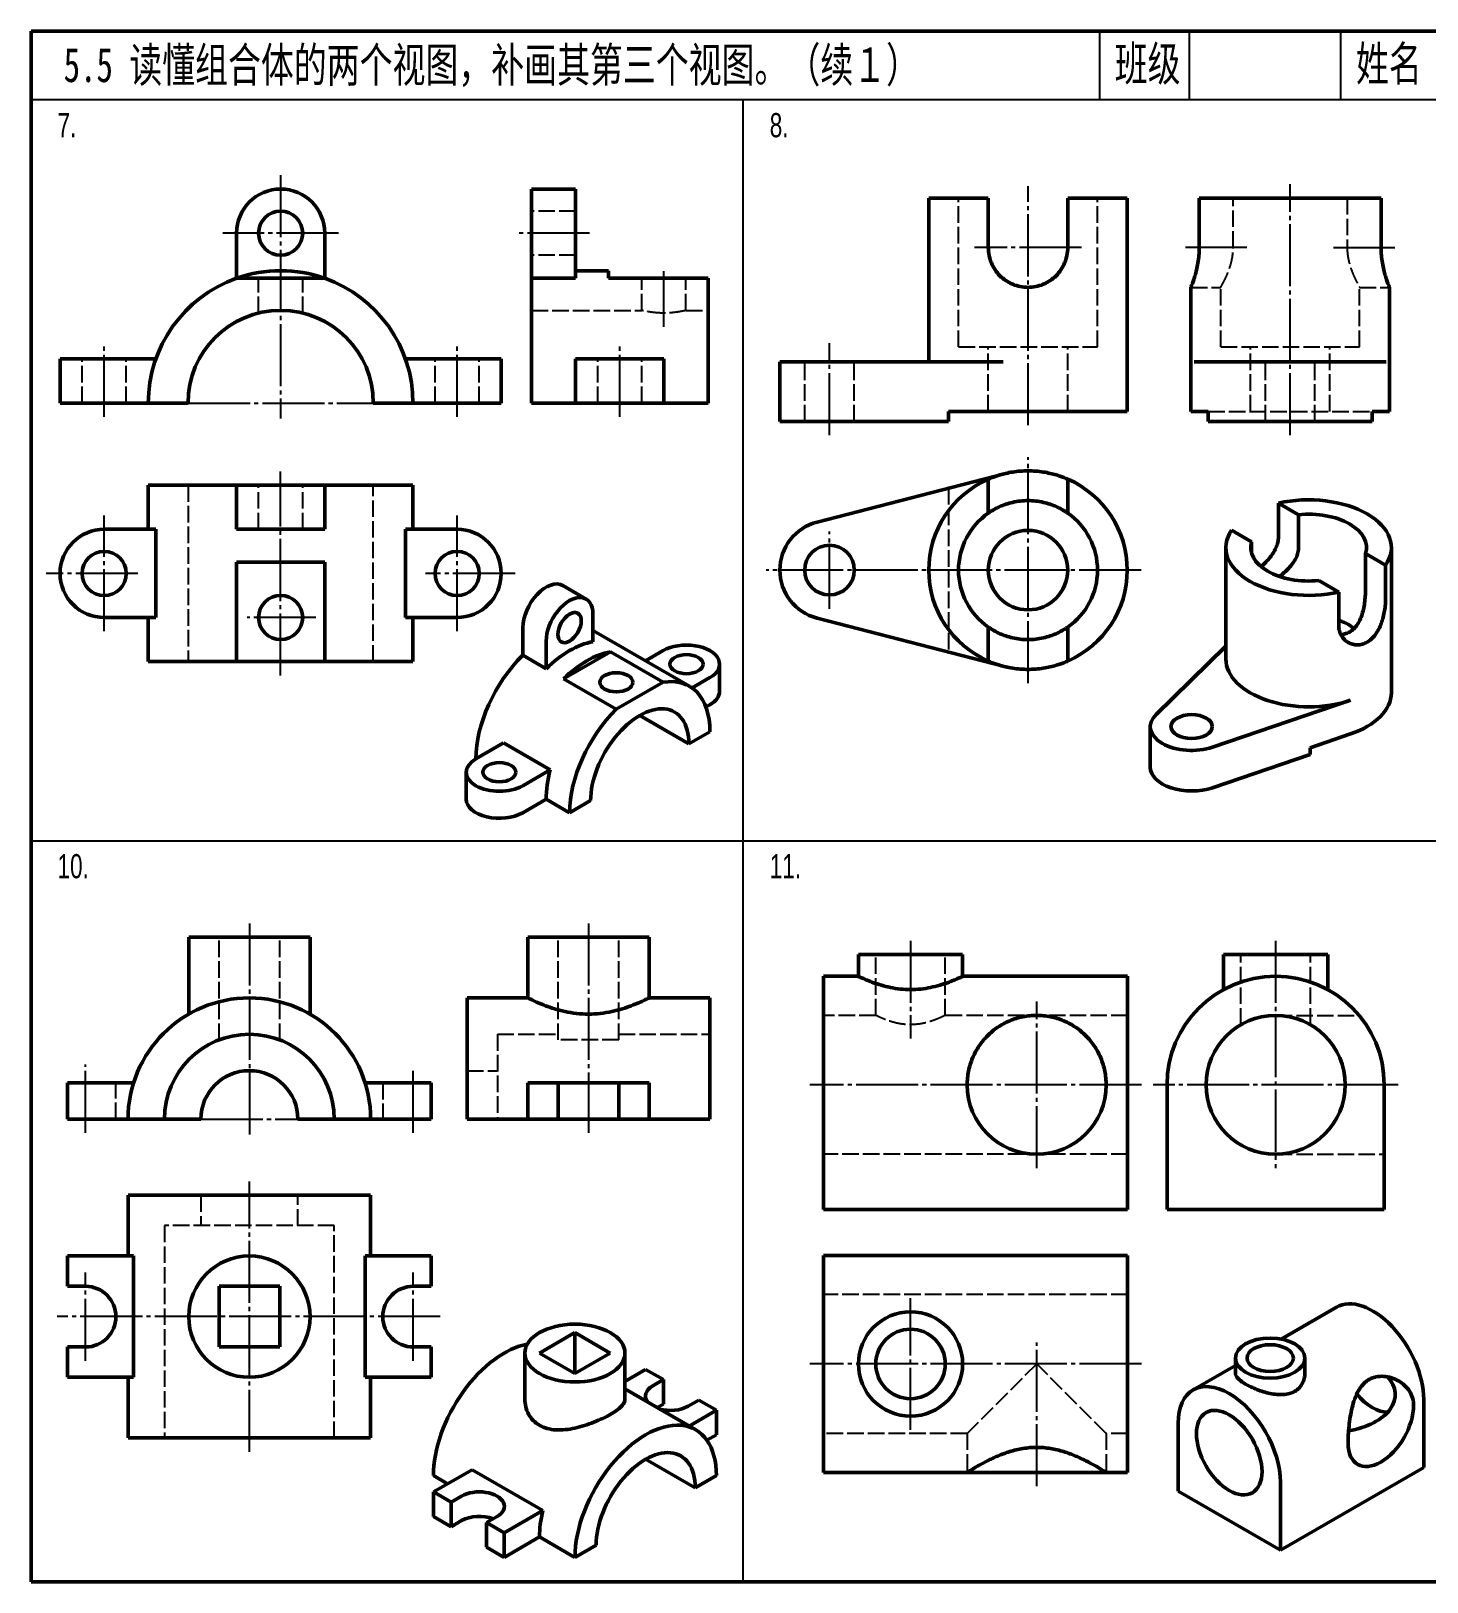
# Model space of a CAD drawing. Header units: millimetres. Extents: x 94 to 2877, y 87 to 1089.
# Drawn here: x 466 to 668.5, y 87 to 312 of the extents above; entities that cross this region are included whole.
import ezdxf

# ---------------------------------------------------------------- set-up
doc = ezdxf.new("R2010")
doc.units = ezdxf.units.MM
doc.header["$LTSCALE"] = 0.6
doc.linetypes.add('myCENTER', pattern=[18, 15, -1, 1, -1])
doc.linetypes.add('myHIDDEN', pattern=[5, 4, -1])
for name, color, linetype, lineweight in [('中心线', 7, 'myCENTER', 25), ('标题文字', 7, 'Continuous', 25), ('答案中心线', 1, 'myCENTER', 25), ('答案粗实线', 1, 'Continuous', 50), ('答案虚线', 1, 'myHIDDEN', 25), ('粗实线', 7, 'Continuous', 50), ('细实线', 7, 'Continuous', 25), ('虚线', 7, 'myHIDDEN', 25)]:
    doc.layers.add(name, color=color, linetype=linetype, lineweight=lineweight)
doc.styles.add('标题汉字1-5号', font='', dxfattribs={"width": 0.7, "height": 5})
doc.styles.add('标题汉字2-3.5号', font='', dxfattribs={"width": 0.7, "height": 3.5})
doc.styles.get('标题汉字1-5号').set_extended_font_data('SimSun')
doc.styles.get('标题汉字2-3.5号').set_extended_font_data('FZFangSong-Z02')

msp = doc.modelspace()

# ---------------------------------------------------------------- linework, layer by layer
at = {"layer": '中心线'}
for p, q in [((502.177, 291.105), (502.177, 255.803)), ((648.638, 253.403), (648.638, 289.803)), ((510.577, 282.705), (493.777, 282.705)), ((642.366, 280.603), (633.441, 280.603)), ((654.911, 280.603), (663.836, 280.603)), ((476.577, 256.06), (476.577, 266.46)), ((527.777, 256.06), (527.777, 266.471)), ((488.737, 258.06), (515.617, 258.06)), ((610.604, 217.425), (610.604, 250.225)), ((502.177, 218.544), (502.177, 248.144)), ((476.577, 224.944), (476.577, 241.744)), ((527.777, 224.944), (527.777, 241.744)), ((581.804, 228.225), (581.804, 239.425)), ((481.443, 233.344), (468.177, 233.344)), ((536.177, 233.344), (523.169, 233.344)), ((627.004, 233.825), (572.604, 233.825)), ((507.295, 226.944), (497.317, 226.944)), ((497.635, 182.567), (497.635, 151.497)), ((593.557, 180.054), (593.557, 165.883)), ((646.532, 180.054), (646.532, 147.074)), ((611.861, 147.074), (611.861, 171.234)), ((473.875, 152.167), (473.875, 162.086)), ((521.395, 152.167), (521.395, 161.705)), ((627.057, 159.154), (578.957, 159.154)), ((664.282, 159.154), (628.782, 159.154)), ((490.595, 154.167), (504.675, 154.167)), ((497.635, 105.924), (497.635, 145.124)), ((473.875, 119.124), (473.875, 131.924)), ((521.395, 119.124), (521.395, 131.924)), ((525.313, 125.524), (469.739, 125.524))]:
    msp.add_line(p, q, dxfattribs=at)
at = {"layer": '答案中心线'}
for p, q in [((610.604, 254.843), (610.604, 289.538)), ((546.977, 282.705), (536.577, 282.705)), ((618.364, 280.603), (602.844, 280.603)), ((557.777, 269.113), (557.777, 277.174)), ((551.377, 256.06), (551.377, 266.46)), ((581.804, 253.403), (581.804, 266.747)), ((546.829, 182.567), (546.829, 152.167)), ((593.557, 109.1), (593.557, 128.22)), ((611.861, 100.91), (611.861, 121.796)), ((627.057, 118.66), (578.957, 118.66))]:
    msp.add_line(p, q, dxfattribs=at)
at = {"layer": '答案粗实线', "extrusion": (0, 1, 0)}
for p, q in [((538.577, 289.105), (544.977, 289.105)), ((538.577, 289.105), (538.577, 282.705)), ((544.977, 282.705), (544.977, 289.105)), ((604.844, 287.803), (596.204, 287.803)), ((596.204, 264.043), (596.204, 287.803)), ((604.844, 280.603), (604.844, 287.803)), ((625.004, 287.803), (616.364, 287.803)), ((616.364, 287.803), (616.364, 280.603)), ((625.004, 256.843), (625.004, 287.803)), ((538.577, 282.705), (538.577, 276.162)), ((544.977, 276.162), (544.977, 282.705)), ((544.977, 277.26), (549.747, 277.26)), ((549.747, 276.162), (549.747, 277.26)), ((538.577, 276.162), (538.577, 258.06)), ((544.977, 276.162), (538.577, 276.162)), ((564.177, 276.162), (549.747, 276.162)), ((564.177, 258.06), (564.177, 276.162)), ((557.777, 264.46), (544.977, 264.46)), ((544.977, 258.06), (544.977, 264.46)), ((557.777, 258.06), (557.777, 264.46)), ((580.004, 264.043), (574.604, 264.043)), ((574.604, 255.403), (574.604, 264.043)), ((607.004, 264.043), (580.004, 264.043)), ((544.977, 258.06), (538.577, 258.06)), ((544.977, 258.06), (557.777, 258.06)), ((564.177, 258.06), (557.777, 258.06)), ((599.084, 256.843), (607.004, 256.843)), ((599.084, 255.403), (599.084, 256.843)), ((607.004, 256.843), (625.004, 256.843)), ((574.604, 255.403), (580.004, 255.403)), ((580.004, 255.403), (599.084, 255.403)), ((538.029, 171.767), (538.029, 180.567)), ((555.629, 180.567), (538.029, 180.567)), ((555.629, 171.767), (555.629, 180.567)), ((529.229, 171.767), (538.029, 171.767)), ((529.229, 171.767), (529.229, 154.167)), ((555.629, 171.767), (564.429, 171.767)), ((564.429, 154.167), (564.429, 171.767)), ((542.429, 159.447), (538.029, 159.447)), ((538.029, 154.167), (538.029, 159.447)), ((542.429, 159.447), (551.229, 159.447)), ((542.429, 154.167), (542.429, 159.447)), ((555.629, 159.447), (551.229, 159.447)), ((551.229, 159.447), (551.229, 154.167)), ((555.629, 154.167), (555.629, 159.447)), ((538.029, 154.167), (529.229, 154.167)), ((538.029, 154.167), (542.429, 154.167)), ((551.229, 154.167), (542.429, 154.167)), ((551.229, 154.167), (555.629, 154.167)), ((564.429, 154.167), (555.629, 154.167))]:
    msp.add_line(p, q, dxfattribs=at)
at = {"layer": '答案粗实线', "extrusion": (0, 0.816497, 0.57735)}
for p, q in [((646.932, 238.642), (646.932, 243.541)), ((646.932, 243.541), (649.835, 241.865)), ((649.835, 241.865), (649.835, 236.966)), ((643.047, 237.946), (640.144, 239.622)), ((639.315, 220.925), (639.315, 237.091)), ((643.047, 236.237), (643.047, 237.946)), ((663.315, 216.026), (663.315, 237.091)), ((659.584, 231.338), (659.584, 236.237)), ((659.584, 236.237), (662.486, 234.561)), ((662.486, 234.561), (662.486, 229.662)), ((655.698, 230.642), (652.795, 232.317)), ((543.095, 231.593), (546.489, 229.634)), ((655.698, 225.743), (655.698, 230.642)), ((547.483, 227.436), (547.483, 223.429)), ((537.3, 225.477), (537.3, 221.47)), ((540.695, 219.51), (540.695, 223.517)), ((547.895, 224.815), (561.471, 216.976)), ((629.176, 212.886), (639.315, 222.815)), ((540.695, 219.51), (537.3, 221.47)), ((543.225, 218.049), (550.013, 221.968)), ((550.013, 221.968), (557.665, 217.55)), ((555.095, 220.658), (557.665, 222.142)), ((565.859, 216.263), (565.859, 220.182)), ((550.877, 213.631), (543.225, 218.049)), ((550.877, 213.631), (557.665, 217.55)), ((564.453, 218.223), (561.861, 216.726)), ((563.871, 213.967), (564.453, 214.304)), ((657.41, 214.956), (637.392, 208.143)), ((561.399, 208.621), (554.271, 212.736)), ((564.453, 210.385), (561.399, 208.621)), ((628.345, 205.248), (628.345, 211.127)), ((651.538, 208.059), (657.41, 210.058)), ((530.512, 206.465), (534.489, 208.761)), ((541.277, 204.842), (534.489, 208.761)), ((637.392, 202.264), (651.538, 207.079)), ((651.538, 207.079), (651.538, 208.059)), ((541.277, 204.842), (537.3, 202.546)), ((529.106, 200.587), (529.106, 204.506)), ((537.3, 198.627), (540.695, 200.587)), ((544.089, 198.627), (540.695, 200.587)), ((547.143, 200.391), (544.089, 198.627)), ((655.338, 126.89), (647.337, 122.271)), ((544.866, 123.204), (539.732, 120.24)), ((549.999, 120.24), (544.866, 123.204)), ((544.866, 117.276), (544.866, 123.204)), ((537.606, 113.547), (537.606, 120.24)), ((539.732, 120.24), (544.866, 117.276)), ((544.866, 117.276), (549.999, 120.24)), ((552.126, 113.547), (552.126, 120.24)), ((640.698, 117.288), (640.698, 119.512)), ((650.778, 117.288), (650.778, 119.512)), ((552.126, 116.133), (555.133, 117.869)), ((555.133, 117.869), (557.7, 116.387)), ((640.698, 118.438), (634.549, 114.888)), ((552.126, 115.032), (562.393, 109.104)), ((556.16, 115.498), (557.7, 116.387)), ((557.7, 116.387), (557.7, 112.831)), ((557.7, 112.831), (556.819, 112.322)), ((562.833, 113.423), (561.293, 112.534)), ((562.833, 113.423), (565.4, 111.941)), ((668.012, 113.51), (668.012, 103.658)), ((565.4, 111.941), (561.439, 109.655)), ((565.4, 108.385), (565.4, 111.941)), ((564.025, 107.591), (565.4, 108.385)), ((632.374, 100.228), (632.374, 110.081)), ((562.32, 100.679), (555.133, 104.828)), ((668.012, 103.658), (647.223, 91.655)), ((524.331, 100.086), (529.938, 103.323)), ((526.385, 101.271), (524.331, 102.457)), ((529.938, 103.323), (540.205, 97.395)), ((565.4, 102.457), (562.32, 100.679)), ((647.223, 101.508), (647.223, 91.655)), ((526.898, 98.604), (524.331, 100.086)), ((524.331, 96.529), (524.331, 100.086)), ((526.898, 98.604), (528.438, 99.493)), ((647.223, 91.655), (632.374, 100.228)), ((526.898, 95.047), (526.898, 98.604)), ((540.205, 97.395), (534.599, 94.158)), ((524.331, 96.529), (526.898, 95.047)), ((528.438, 95.936), (526.898, 95.047)), ((533.572, 96.529), (532.032, 95.64)), ((534.599, 94.158), (532.032, 95.64)), ((532.032, 95.64), (532.032, 92.083)), ((534.599, 90.601), (534.599, 94.158)), ((534.599, 90.601), (539.732, 93.565)), ((544.866, 90.601), (539.732, 93.565)), ((547.946, 92.38), (544.866, 90.601)), ((532.032, 92.083), (534.599, 90.601))]:
    msp.add_line(p, q, dxfattribs=at)
at = {"layer": '答案粗实线'}
for p, q in [((625.057, 134.41), (580.957, 134.41)), ((580.957, 134.41), (580.957, 102.91)), ((625.057, 102.91), (625.057, 134.41)), ((601.781, 102.91), (580.957, 102.91)), ((621.941, 102.91), (601.781, 102.91)), ((625.057, 102.91), (621.941, 102.91))]:
    msp.add_line(p, q, dxfattribs=at)
for radius in [7.56, 5.04]:
    msp.add_circle((593.557, 118.66), radius, dxfattribs=at)
for centre, major_axis, start_param, end_param in [((651.315, 237.091), (12, 0), 5.909304, 8.227863), ((651.315, 237.091), (8.4, 0), 6.1060327, 8.0311342), ((651.315, 237.091), (12, 0), 2.7677113, 5.0862703), ((651.315, 237.091), (8.4, 0), 2.9644401, 4.8895416), ((540.695, 227.436), (2.4, 4.157), 0, 2.3561945), ((544.089, 225.477), (2.4, 4.157), 5.4977871, 8.6393798), ((540.695, 212.344), (7.2, 12.471), 0, 0.0556705), ((651.315, 222.394), (8.4, 0), 0.7853982, 1.0218847), ((651.315, 222.394), (8.4, 0), 0.6629344, 0.7853982), ((544.089, 210.385), (7.2, 12.471), 0.4455613, 1.1252351), ((561.059, 220.182), (4.8, 0), 5.4977871, 8.6393798), ((540.695, 212.344), (7.2, 12.471), 1.1252351, 2.3561945), ((546.619, 208.924), (7.2, 12.471), 0.4455613, 1.1252351), ((651.315, 220.925), (12, 0), 3.1415927, 5.2451069), ((554.271, 204.506), (7.2, 12.471), 5.4977871, 6.7287466), ((561.059, 216.263), (4.8, 0), 5.4977871, 6.2831853), ((651.315, 216.026), (12, 0), 5.2451069, 6.2831853), ((554.271, 204.506), (5.04, 8.73), 5.4977871, 8.6393798), ((554.271, 204.506), (7.2, 12.471), 1.1252351, 2.3561945), ((634.345, 211.127), (-6, 0), 5.7504674, 8.3866995), ((533.906, 204.506), (4.8, 0), 2.3561945, 5.4977871), ((550.877, 206.465), (7.2, 12.471), 2.0163576, 2.3561945), ((634.345, 205.248), (-6, 0), 0, 2.1035142), ((533.906, 200.587), (4.8, 0), 3.1415927, 5.4977871), ((660.588, 117.797), (5.25, -9.093), 0.7853982, 3.1415927), ((534.599, 108.385), (7.26, 12.575), 0.4522367, 2.3561945), ((558.727, 114.016), (-3.63, 0), 5.4977871, 6.7297581), ((639.799, 105.794), (5.25, -9.093), 0.7853982, 3.9269908), ((654.367, 114.206), (9.504, 0), 5.0056883, 6.7752842), ((558.727, 114.016), (-3.63, 0), 1.1242235, 2.3561945), ((661.792, 109.919), (3.36, 5.82), 2.3561945, 5.4977871), ((660.588, 117.797), (3.36, -5.82), 4.995554, 5.9795433), ((555.133, 96.529), (7.26, 12.575), 5.4977871, 8.6393798), ((555.133, 96.529), (5.082, 8.802), 5.4977871, 8.6393798), ((531.005, 98.011), (3.63, 0), 5.4977871, 8.6393798), ((531.005, 94.454), (3.63, 0), 0.9867561, 2.3561945), ((549.999, 99.493), (7.26, 12.575), 2.0515018, 2.3561945)]:
    msp.add_ellipse(centre, major_axis=major_axis, ratio=0.5773503, start_param=start_param, end_param=end_param, dxfattribs=at)
for centre, major_axis in [((544.089, 225.477), (1.2, 2.078)), ((561.059, 220.182), (2.4, 0)), ((550.877, 217.55), (2.4, 0)), ((634.345, 211.127), (3, 0)), ((533.906, 204.506), (2.4, 0)), ((544.866, 120.24), (7.26, 0)), ((645.738, 119.512), (5.04, 0)), ((645.738, 119.512), (3.36, 0)), ((639.799, 105.794), (3.36, -5.82))]:
    msp.add_ellipse(centre, major_axis=major_axis, ratio=0.5773503, dxfattribs=at)
for points, knots in [([(610.604, 274.843), (610.238, 274.843), (609.861, 274.879), (609.113, 275.027), (608.742, 275.139), (608.034, 275.434), (607.695, 275.617), (607.07, 276.039), (606.784, 276.277), (606.277, 276.784), (606.039, 277.071), (605.617, 277.695), (605.434, 278.034), (605.139, 278.742), (605.027, 279.112), (604.879, 279.86), (604.844, 280.237), (604.844, 280.603)], [12.2036694, 12.2036694, 12.2036694, 12.2036694, 13.7283561, 13.7283561, 15.2530427, 15.2530427, 16.7777294, 16.7777294, 18.3024161, 18.3024161, 19.8286468, 19.8286468, 21.3548774, 21.3548774, 22.8811081, 22.8811081, 24.4073387, 24.4073387, 24.4073387, 24.4073387]), ([(616.364, 280.603), (616.364, 280.237), (616.328, 279.86), (616.18, 279.112), (616.068, 278.742), (615.773, 278.034), (615.59, 277.695), (615.169, 277.071), (614.93, 276.784), (614.423, 276.277), (614.137, 276.039), (613.512, 275.617), (613.174, 275.434), (612.465, 275.139), (612.095, 275.027), (611.347, 274.879), (610.97, 274.843), (610.604, 274.843)], [0, 0, 0, 0, 1.5262307, 1.5262307, 3.0524613, 3.0524613, 4.578692, 4.578692, 6.1049226, 6.1049226, 7.6296093, 7.6296093, 9.154296, 9.154296, 10.6789827, 10.6789827, 12.2036694, 12.2036694, 12.2036694, 12.2036694]), ([(644.417, 234.324), (644.597, 234.481), (644.773, 234.645), (645.169, 235.039), (645.383, 235.272), (645.77, 235.739), (645.956, 235.988), (646.292, 236.507), (646.441, 236.775), (646.684, 237.318), (646.778, 237.592), (646.902, 238.129), (646.932, 238.393), (646.932, 238.642)], [-8.7721886, -8.7721886, -8.7721886, -8.7721886, -7.6296093, -7.6296093, -6.1049226, -6.1049226, -4.578692, -4.578692, -3.0524613, -3.0524613, -1.5262307, -1.5262307, 0, 0, 0, 0]), ([(649.835, 236.966), (649.835, 236.713), (649.798, 236.449), (649.649, 235.921), (649.538, 235.657), (649.255, 235.138), (649.084, 234.884), (648.704, 234.396), (648.496, 234.162), (648.069, 233.726), (647.836, 233.507), (647.434, 233.157), (647.272, 233.023), (647.109, 232.893)], [0, 0, 0, 0, 1.552973, 1.552973, 3.1059459, 3.1059459, 4.6589189, 4.6589189, 6.2118919, 6.2118919, 7.7569585, 7.7569585, 8.7503219, 8.7503219, 8.7503219, 8.7503219]), ([(655.986, 224.476), (656.178, 224.484), (656.368, 224.511), (656.8, 224.62), (657.036, 224.718), (657.473, 224.97), (657.685, 225.131), (658.079, 225.518), (658.26, 225.744), (658.582, 226.241), (658.724, 226.513), (658.966, 227.081), (659.066, 227.377), (659.231, 227.964), (659.302, 228.278), (659.416, 228.919), (659.46, 229.247), (659.526, 229.89), (659.549, 230.206), (659.577, 230.803), (659.584, 231.084), (659.584, 231.338)], [-15.0966473, -15.0966473, -15.0966473, -15.0966473, -13.9372252, -13.9372252, -12.3921585, -12.3921585, -10.8470919, -10.8470919, -9.3020252, -9.3020252, -7.7569585, -7.7569585, -6.2118919, -6.2118919, -4.6589189, -4.6589189, -3.1059459, -3.1059459, -1.552973, -1.552973, 0, 0, 0, 0]), ([(662.486, 229.662), (662.486, 229.413), (662.474, 229.139), (662.425, 228.558), (662.386, 228.252), (662.281, 227.63), (662.215, 227.313), (662.054, 226.695), (661.959, 226.392), (661.749, 225.824), (661.625, 225.538), (661.341, 224.99), (661.181, 224.727), (660.829, 224.248), (660.636, 224.031), (660.23, 223.656), (660.016, 223.499), (659.8, 223.374)], [0, 0, 0, 0, 1.5262307, 1.5262307, 3.0524613, 3.0524613, 4.578692, 4.578692, 6.1049226, 6.1049226, 7.6296093, 7.6296093, 9.154296, 9.154296, 10.6789827, 10.6789827, 12.2036694, 12.2036694, 12.2036694, 12.2036694]), ([(659.8, 223.374), (659.585, 223.25), (659.354, 223.15), (658.879, 223.016), (658.635, 222.982), (658.153, 222.979), (657.914, 223.011), (657.461, 223.134), (657.247, 223.225), (656.861, 223.448), (656.674, 223.589), (656.338, 223.921), (656.189, 224.112), (655.946, 224.534), (655.852, 224.764), (655.728, 225.244), (655.698, 225.493), (655.698, 225.743)], [12.2036694, 12.2036694, 12.2036694, 12.2036694, 13.7283561, 13.7283561, 15.2530427, 15.2530427, 16.7777294, 16.7777294, 18.3024161, 18.3024161, 19.8286468, 19.8286468, 21.3548774, 21.3548774, 22.8811081, 22.8811081, 24.4073387, 24.4073387, 24.4073387, 24.4073387]), ([(546.829, 169.409), (546.264, 169.409), (545.685, 169.442), (544.539, 169.57), (543.973, 169.666), (542.893, 169.9), (542.378, 170.039), (541.428, 170.332), (540.992, 170.485), (540.222, 170.776), (539.859, 170.925), (539.217, 171.202), (538.937, 171.33), (538.484, 171.543), (538.312, 171.627), (538.084, 171.74), (538.029, 171.767), (538.029, 171.767)], [0, 0, 0, 0, 1.924576, 1.924576, 3.849152, 3.849152, 5.773728, 5.773728, 7.698304, 7.698304, 9.6176335, 9.6176335, 11.5369631, 11.5369631, 13.4562926, 13.4562926, 15.3756221, 15.3756221, 15.3756221, 15.3756221]), ([(555.629, 171.767), (555.629, 171.767), (555.574, 171.74), (555.346, 171.627), (555.174, 171.543), (554.721, 171.33), (554.441, 171.202), (553.799, 170.925), (553.436, 170.776), (552.666, 170.485), (552.23, 170.332), (551.28, 170.039), (550.764, 169.9), (549.685, 169.666), (549.119, 169.57), (547.973, 169.442), (547.393, 169.409), (546.829, 169.409)], [46.1268663, 46.1268663, 46.1268663, 46.1268663, 48.0461958, 48.0461958, 49.9655253, 49.9655253, 51.8848548, 51.8848548, 53.8041843, 53.8041843, 55.7287603, 55.7287603, 57.6533363, 57.6533363, 59.5779123, 59.5779123, 61.5024883, 61.5024883, 61.5024883, 61.5024883]), ([(640.698, 117.288), (640.698, 117.173), (640.728, 117.053), (640.853, 116.804), (640.948, 116.675), (641.203, 116.412), (641.363, 116.277), (641.735, 116.006), (641.947, 115.871), (642.402, 115.608), (642.659, 115.473), (643.214, 115.208), (643.514, 115.078), (644.135, 114.836), (644.457, 114.723), (645.103, 114.527), (645.426, 114.443), (646.051, 114.313), (646.375, 114.262), (647.02, 114.204), (647.342, 114.197), (647.963, 114.24), (648.262, 114.289), (648.817, 114.447), (649.074, 114.555), (649.53, 114.819), (649.742, 114.981), (650.114, 115.359), (650.273, 115.574), (650.528, 116.036), (650.624, 116.284), (650.749, 116.787), (650.778, 117.042), (650.778, 117.288)], [9.2193034, 9.2193034, 9.2193034, 9.2193034, 11.5189097, 11.5189097, 13.818516, 13.818516, 16.1181223, 16.1181223, 18.4177286, 18.4177286, 20.7173349, 20.7173349, 23.0169412, 23.0169412, 25.3165476, 25.3165476, 27.6161539, 27.6161539, 29.9209797, 29.9209797, 32.2258056, 32.2258056, 34.5306314, 34.5306314, 36.8354572, 36.8354572, 39.1402831, 39.1402831, 41.4451089, 41.4451089, 43.7499347, 43.7499347, 46.0547606, 46.0547606, 46.0547606, 46.0547606]), ([(657.04, 107.176), (657.04, 107.353), (657.043, 107.541), (657.054, 107.931), (657.063, 108.134), (657.097, 108.761), (657.132, 109.204), (657.228, 110.106), (657.289, 110.565), (657.439, 111.466), (657.527, 111.908), (657.73, 112.742), (657.852, 113.166), (658.146, 113.982), (658.318, 114.376), (658.72, 115.096), (658.95, 115.424), (659.341, 115.845), (659.478, 115.974), (659.766, 116.206), (659.917, 116.309), (660.072, 116.399), (660.228, 116.489), (660.391, 116.567), (660.73, 116.697), (660.906, 116.749), (661.448, 116.866), (661.828, 116.891), (662.587, 116.84), (662.967, 116.766), (663.692, 116.537), (664.036, 116.383), (664.657, 116.024), (664.957, 115.807), (665.499, 115.305), (665.741, 115.021), (666.136, 114.403), (666.29, 114.069), (666.443, 113.55), (666.481, 113.373), (666.531, 113.019), (666.544, 112.84), (666.544, 112.662)], [-25.0078246, -25.0078246, -25.0078246, -25.0078246, -23.4518299, -23.4518299, -21.8958352, -21.8958352, -18.7838458, -18.7838458, -15.6718564, -15.6718564, -12.559867, -12.559867, -9.4199003, -9.4199003, -6.2799335, -6.2799335, -3.1399668, -3.1399668, -1.5699834, -1.5699834, 0, 0, 0, 1.5699834, 1.5699834, 3.1399668, 3.1399668, 6.2799335, 6.2799335, 9.4199003, 9.4199003, 12.559867, 12.559867, 15.6718564, 15.6718564, 18.7838458, 18.7838458, 21.8958352, 21.8958352, 23.4518299, 23.4518299, 25.0078246, 25.0078246, 25.0078246, 25.0078246]), ([(539.732, 109.76), (539.403, 109.95), (539.097, 110.186), (538.562, 110.735), (538.332, 111.048), (537.966, 111.722), (537.828, 112.083), (537.648, 112.817), (537.606, 113.189), (537.606, 113.547)], [0, 0, 0, 0, 1.924576, 1.924576, 3.849152, 3.849152, 5.773728, 5.773728, 7.698304, 7.698304, 7.698304, 7.698304]), ([(552.126, 113.547), (552.126, 113.386), (552.084, 113.217), (551.904, 112.867), (551.766, 112.686), (551.399, 112.312), (551.169, 112.12), (550.634, 111.733), (550.328, 111.538), (549.671, 111.159), (549.301, 110.964), (548.5, 110.579), (548.069, 110.389), (547.174, 110.034), (546.71, 109.868), (545.78, 109.578), (545.315, 109.453), (544.416, 109.257), (543.95, 109.178), (543.021, 109.085), (542.557, 109.071), (541.664, 109.125), (541.233, 109.193), (540.432, 109.415), (540.062, 109.57), (539.732, 109.76)], [38.4495482, 38.4495482, 38.4495482, 38.4495482, 40.3688777, 40.3688777, 42.2882072, 42.2882072, 44.2075367, 44.2075367, 46.1268663, 46.1268663, 48.0461958, 48.0461958, 49.9655253, 49.9655253, 51.8848548, 51.8848548, 53.8041843, 53.8041843, 55.7287603, 55.7287603, 57.6533363, 57.6533363, 59.5779123, 59.5779123, 61.5024883, 61.5024883, 61.5024883, 61.5024883]), ([(601.781, 102.91), (601.781, 102.91), (601.797, 102.92), (601.863, 102.962), (601.912, 102.994), (602.111, 103.119), (602.311, 103.245), (602.832, 103.562), (603.154, 103.754), (603.887, 104.17), (604.299, 104.394), (605.173, 104.838), (605.668, 105.074), (606.748, 105.531), (607.333, 105.752), (608.565, 106.131), (609.212, 106.289), (610.201, 106.449), (610.534, 106.49), (611.199, 106.545), (611.532, 106.558), (611.861, 106.558), (612.191, 106.558), (612.524, 106.545), (613.189, 106.49), (613.522, 106.449), (614.511, 106.289), (615.158, 106.131), (616.39, 105.752), (616.975, 105.531), (618.055, 105.074), (618.55, 104.838), (619.424, 104.394), (619.836, 104.17), (620.569, 103.754), (620.891, 103.562), (621.412, 103.245), (621.612, 103.119), (621.811, 102.994), (621.86, 102.962), (621.926, 102.92), (621.941, 102.91), (621.941, 102.91)], [-25.0078246, -25.0078246, -25.0078246, -25.0078246, -23.4518299, -23.4518299, -21.8958352, -21.8958352, -18.7838458, -18.7838458, -15.6718564, -15.6718564, -12.559867, -12.559867, -9.4199003, -9.4199003, -6.2799335, -6.2799335, -3.1399668, -3.1399668, -1.5699834, -1.5699834, 0, 0, 0, 1.5699834, 1.5699834, 3.1399668, 3.1399668, 6.2799335, 6.2799335, 9.4199003, 9.4199003, 12.559867, 12.559867, 15.6718564, 15.6718564, 18.7838458, 18.7838458, 21.8958352, 21.8958352, 23.4518299, 23.4518299, 25.0078246, 25.0078246, 25.0078246, 25.0078246])]:
    msp.add_open_spline(points, degree=3, knots=knots, dxfattribs=at)
at = {"layer": '答案虚线', "extrusion": (0, 1, 0)}
for p, q in [((544.977, 285.905), (538.577, 285.905)), ((600.524, 266.203), (600.524, 287.803)), ((620.684, 266.203), (620.684, 287.803)), ((544.977, 279.505), (538.577, 279.505)), ((554.577, 271.5), (554.577, 276.162)), ((560.977, 271.5), (560.977, 276.162)), ((538.577, 271.5), (554.577, 271.5)), ((560.977, 271.5), (564.177, 271.5)), ((600.524, 266.203), (620.684, 266.203)), ((604.844, 256.843), (604.844, 266.203)), ((616.364, 256.843), (616.364, 266.203)), ((548.177, 258.06), (548.177, 264.46)), ((554.577, 258.06), (554.577, 264.46)), ((578.204, 255.403), (578.204, 264.043)), ((585.404, 255.403), (585.404, 264.043)), ((542.429, 165.675), (542.429, 180.567)), ((551.229, 165.675), (551.229, 180.567)), ((533.629, 166.487), (542.429, 166.487)), ((533.629, 166.487), (533.629, 154.167)), ((551.229, 165.675), (542.429, 165.675)), ((551.229, 166.487), (564.429, 166.487)), ((529.229, 161.207), (533.629, 161.207))]:
    msp.add_line(p, q, dxfattribs=at)
at = {"layer": '答案虚线'}
for p, q in [((625.057, 128.74), (580.957, 128.74)), ((611.861, 118.66), (601.781, 108.58)), ((621.941, 108.58), (611.861, 118.66)), ((601.781, 108.58), (580.957, 108.58)), ((601.781, 108.58), (601.781, 102.91)), ((625.057, 108.58), (621.941, 108.58)), ((621.941, 108.58), (621.941, 102.91))]:
    msp.add_line(p, q, dxfattribs=at)
for points, knots in [([(557.777, 271.113), (557.575, 271.113), (557.366, 271.118), (556.952, 271.138), (556.747, 271.152), (556.353, 271.189), (556.164, 271.211), (555.815, 271.259), (555.655, 271.284), (555.372, 271.332), (555.239, 271.357), (555.005, 271.404), (554.903, 271.426), (554.739, 271.462), (554.677, 271.476), (554.596, 271.495), (554.577, 271.5), (554.577, 271.5)], [0, 0, 0, 0, 0.9456937, 0.9456937, 1.8913874, 1.8913874, 2.8370811, 2.8370811, 3.7827748, 3.7827748, 4.7283603, 4.7283603, 5.6739458, 5.6739458, 6.6195314, 6.6195314, 7.5651169, 7.5651169, 7.5651169, 7.5651169]), ([(560.977, 271.5), (560.977, 271.5), (560.957, 271.495), (560.876, 271.476), (560.814, 271.462), (560.65, 271.426), (560.549, 271.404), (560.314, 271.357), (560.181, 271.332), (559.898, 271.284), (559.738, 271.259), (559.389, 271.211), (559.2, 271.189), (558.806, 271.152), (558.601, 271.138), (558.187, 271.118), (557.978, 271.113), (557.777, 271.113)], [22.6953506, 22.6953506, 22.6953506, 22.6953506, 23.6409362, 23.6409362, 24.5865217, 24.5865217, 25.5321072, 25.5321072, 26.4776928, 26.4776928, 27.4233864, 27.4233864, 28.3690801, 28.3690801, 29.3147738, 29.3147738, 30.2604675, 30.2604675, 30.2604675, 30.2604675])]:
    msp.add_open_spline(points, degree=3, knots=knots, dxfattribs=at)
at = {"layer": '粗实线'}
for p, q in [((465.96, 312.032), (465.96, 87.032)), ((775.96, 312.032), (465.96, 312.032)), ((580.004, 240.797), (607.004, 247.768)), ((495.777, 246.144), (482.977, 246.144)), ((482.977, 239.744), (482.977, 246.144)), ((508.577, 246.144), (495.777, 246.144)), ((495.777, 246.144), (495.777, 239.744)), ((521.377, 246.144), (508.577, 246.144)), ((508.577, 246.144), (508.577, 239.744)), ((521.377, 246.144), (521.377, 239.744)), ((604.844, 242.097), (604.844, 247.023)), ((616.364, 247.023), (616.364, 242.097)), ((476.577, 239.744), (484.075, 239.744)), ((484.075, 226.944), (484.075, 239.744)), ((495.777, 239.744), (508.577, 239.744)), ((520.279, 239.744), (520.279, 226.944)), ((520.279, 239.744), (527.777, 239.744)), ((495.777, 220.544), (495.777, 234.973)), ((495.777, 234.973), (508.577, 234.973)), ((508.577, 234.973), (508.577, 220.544)), ((484.075, 226.944), (476.577, 226.944)), ((482.977, 220.544), (482.977, 226.944)), ((527.777, 226.944), (520.279, 226.944)), ((521.377, 226.944), (521.377, 220.544)), ((607.004, 219.882), (580.004, 226.854)), ((604.844, 220.627), (604.844, 225.553)), ((616.364, 225.553), (616.364, 220.627)), ((482.977, 220.544), (495.777, 220.544)), ((495.777, 220.544), (508.577, 220.544)), ((508.577, 220.544), (521.377, 220.544)), ((515.235, 143.124), (480.035, 143.124)), ((480.035, 134.324), (480.035, 143.124)), ((515.235, 143.124), (515.235, 134.324)), ((471.235, 134.324), (480.846, 134.324)), ((471.235, 129.924), (471.235, 134.324)), ((480.846, 134.324), (480.846, 116.724)), ((514.425, 116.724), (514.425, 134.324)), ((514.425, 134.324), (524.035, 134.324)), ((524.035, 134.324), (524.035, 129.924)), ((471.235, 129.924), (473.875, 129.924)), ((493.235, 129.924), (493.235, 121.124)), ((502.035, 129.924), (493.235, 129.924)), ((502.035, 121.124), (502.035, 129.924)), ((521.395, 129.924), (524.035, 129.924)), ((473.875, 121.124), (471.235, 121.124)), ((471.235, 116.724), (471.235, 121.124)), ((493.235, 121.124), (502.035, 121.124)), ((524.035, 121.124), (521.395, 121.124)), ((524.035, 121.124), (524.035, 116.724)), ((480.846, 116.724), (471.235, 116.724)), ((480.035, 107.924), (480.035, 116.724)), ((524.035, 116.724), (514.425, 116.724)), ((515.235, 116.724), (515.235, 107.924)), ((480.035, 107.924), (515.235, 107.924)), ((465.96, 87.032), (775.96, 87.032))]:
    msp.add_line(p, q, dxfattribs=at)
at = {"layer": '粗实线', "extrusion": (0, 1, 0)}
for p, q in [((661.836, 287.803), (635.441, 287.803)), ((635.441, 287.803), (635.441, 280.603)), ((661.836, 280.603), (661.836, 287.803)), ((495.777, 276.162), (495.777, 282.705)), ((508.577, 282.705), (508.577, 276.162)), ((495.777, 276.162), (508.577, 276.162)), ((634.238, 256.843), (634.238, 274.843)), ((663.038, 256.843), (663.038, 274.843)), ((470.177, 258.06), (470.177, 264.46)), ((476.577, 264.46), (470.177, 264.46)), ((484.075, 264.46), (476.577, 264.46)), ((527.777, 264.46), (520.279, 264.46)), ((534.177, 264.46), (527.777, 264.46)), ((534.177, 258.06), (534.177, 264.46)), ((641.667, 264.043), (634.696, 264.043)), ((655.61, 264.043), (641.667, 264.043)), ((662.581, 264.043), (655.61, 264.043)), ((470.177, 258.06), (476.577, 258.06)), ((476.577, 258.06), (482.977, 258.06)), ((488.737, 258.06), (482.977, 258.06)), ((521.377, 258.06), (515.617, 258.06)), ((521.377, 258.06), (527.777, 258.06)), ((527.777, 258.06), (534.177, 258.06)), ((634.238, 256.843), (634.696, 256.843)), ((634.696, 256.843), (636.741, 256.843)), ((636.741, 256.843), (636.741, 255.403)), ((660.536, 256.843), (662.581, 256.843)), ((660.536, 255.403), (660.536, 256.843)), ((662.581, 256.843), (663.038, 256.843)), ((636.741, 255.403), (641.667, 255.403)), ((641.667, 255.403), (655.61, 255.403)), ((655.61, 255.403), (660.536, 255.403)), ((488.835, 169.409), (488.835, 180.567)), ((506.435, 180.567), (488.835, 180.567)), ((506.435, 169.409), (506.435, 180.567)), ((585.997, 174.904), (585.997, 178.054)), ((601.117, 178.054), (585.997, 178.054)), ((601.117, 174.904), (601.117, 178.054)), ((638.972, 172.971), (638.972, 178.054)), ((654.092, 178.054), (638.972, 178.054)), ((654.092, 172.971), (654.092, 178.054)), ((585.997, 174.904), (580.957, 174.904)), ((580.957, 174.904), (580.957, 159.154)), ((625.057, 174.904), (601.117, 174.904)), ((625.057, 159.154), (625.057, 174.904)), ((480.846, 159.447), (471.235, 159.447)), ((471.235, 154.167), (471.235, 159.447)), ((524.035, 159.447), (514.425, 159.447)), ((524.035, 154.167), (524.035, 159.447)), ((580.957, 159.154), (580.957, 141.053)), ((625.057, 159.154), (625.057, 141.053)), ((630.782, 141.053), (630.782, 159.154)), ((662.282, 159.154), (662.282, 141.053)), ((471.235, 154.167), (480.035, 154.167)), ((485.315, 154.167), (480.035, 154.167)), ((490.595, 154.167), (485.315, 154.167)), ((509.955, 154.167), (504.675, 154.167)), ((515.235, 154.167), (509.955, 154.167)), ((515.235, 154.167), (524.035, 154.167)), ((625.057, 141.053), (580.957, 141.053)), ((662.282, 141.053), (630.782, 141.053))]:
    msp.add_line(p, q, dxfattribs=at)
at = {"layer": '粗实线'}
for centre, radius in [((502.177, 282.705), 3.2), ((610.604, 233.825), 5.76), ((476.577, 233.344), 3.2), ((527.777, 233.344), 3.2), ((581.804, 233.825), 3.6), ((502.177, 226.944), 3.2), ((646.532, 159.154), 10.08), ((497.635, 125.524), 8.8)]:
    msp.add_circle(centre, radius, dxfattribs=at)
for centre, radius, start, end in [((502.177, 282.705), 6.4, 0, 180), ((502.177, 258.06), 19.2, 70.52878, 109.47122), ((502.177, 258.06), 19.2, 109.47122, 180), ((502.177, 258.06), 19.2, 0, 70.52878), ((502.177, 258.06), 13.44, 0, 180), ((610.604, 233.825), 14.4, 113.57818, 246.42182), ((610.604, 233.825), 14.4, 293.57818, 66.42182), ((581.804, 233.825), 7.2, 104.47751, 255.52249), ((610.604, 233.825), 10.08, 124.8499, 235.1501), ((610.604, 233.825), 10.08, 304.8499, 55.1501), ((476.577, 233.344), 6.4, 90, 270), ((527.777, 233.344), 6.4, 270, 90), ((646.532, 159.154), 15.75, 0, 180), ((497.635, 154.167), 17.6, 0, 180), ((497.635, 154.167), 12.32, 0, 180), ((497.635, 154.167), 7.04, 0, 180), ((611.861, 159.154), 10.08, 180, 0), ((473.875, 125.524), 4.4, 270, 90), ((521.395, 125.524), 4.4, 90, 270)]:
    msp.add_arc(centre, radius, start, end, dxfattribs=at)
for points, knots in [([(635.441, 280.603), (635.441, 280.237), (635.425, 279.86), (635.362, 279.112), (635.315, 278.742), (635.197, 278.034), (635.127, 277.695), (634.979, 277.071), (634.901, 276.784), (634.752, 276.277), (634.675, 276.039), (634.532, 275.617), (634.465, 275.434), (634.355, 275.139), (634.311, 275.027), (634.253, 274.879), (634.238, 274.843), (634.238, 274.843)], [-24.4073387, -24.4073387, -24.4073387, -24.4073387, -22.8811081, -22.8811081, -21.3548774, -21.3548774, -19.8286468, -19.8286468, -18.3024161, -18.3024161, -16.7777294, -16.7777294, -15.2530427, -15.2530427, -13.7283561, -13.7283561, -12.2036694, -12.2036694, -12.2036694, -12.2036694]), ([(663.038, 274.843), (663.038, 274.843), (663.024, 274.879), (662.966, 275.027), (662.922, 275.139), (662.812, 275.434), (662.745, 275.617), (662.602, 276.039), (662.525, 276.277), (662.376, 276.784), (662.298, 277.071), (662.149, 277.695), (662.08, 278.034), (661.962, 278.742), (661.915, 279.112), (661.852, 279.86), (661.836, 280.237), (661.836, 280.603)], [12.2036694, 12.2036694, 12.2036694, 12.2036694, 13.7283561, 13.7283561, 15.2530427, 15.2530427, 16.7777294, 16.7777294, 18.3024161, 18.3024161, 19.8286468, 19.8286468, 21.3548774, 21.3548774, 22.8811081, 22.8811081, 24.4073387, 24.4073387, 24.4073387, 24.4073387]), ([(604.844, 247.023), (604.844, 247.023), (604.879, 247.039), (605.027, 247.102), (605.139, 247.149), (605.434, 247.266), (605.617, 247.336), (606.039, 247.484), (606.277, 247.562), (606.784, 247.712), (607.07, 247.789), (607.695, 247.932), (608.034, 247.999), (608.742, 248.109), (609.113, 248.153), (609.861, 248.211), (610.238, 248.225), (610.97, 248.225), (611.347, 248.211), (612.095, 248.153), (612.465, 248.109), (613.174, 247.999), (613.512, 247.932), (614.137, 247.789), (614.423, 247.712), (614.93, 247.562), (615.169, 247.484), (615.59, 247.336), (615.773, 247.266), (616.068, 247.149), (616.18, 247.102), (616.328, 247.039), (616.364, 247.023), (616.364, 247.023)], [-24.4073387, -24.4073387, -24.4073387, -24.4073387, -22.8811081, -22.8811081, -21.3548774, -21.3548774, -19.8286468, -19.8286468, -18.3024161, -18.3024161, -16.7777294, -16.7777294, -15.2530427, -15.2530427, -13.7283561, -13.7283561, -12.2036694, -12.2036694, -10.6789827, -10.6789827, -9.154296, -9.154296, -7.6296093, -7.6296093, -6.1049226, -6.1049226, -4.578692, -4.578692, -3.0524613, -3.0524613, -1.5262307, -1.5262307, 0, 0, 0, 0]), ([(616.364, 242.097), (616.364, 242.097), (616.327, 242.123), (616.177, 242.225), (616.063, 242.301), (615.767, 242.484), (615.584, 242.592), (615.165, 242.817), (614.928, 242.935), (614.426, 243.156), (614.143, 243.269), (613.523, 243.479), (613.186, 243.576), (612.479, 243.736), (612.107, 243.8), (611.355, 243.884), (610.975, 243.905), (610.233, 243.905), (609.852, 243.884), (609.1, 243.8), (608.729, 243.736), (608.021, 243.576), (607.685, 243.479), (607.064, 243.269), (606.781, 243.156), (606.279, 242.935), (606.043, 242.817), (605.623, 242.592), (605.44, 242.484), (605.144, 242.301), (605.031, 242.225), (604.88, 242.123), (604.844, 242.097), (604.844, 242.097)], [0, 0, 0, 0, 1.552973, 1.552973, 3.1059459, 3.1059459, 4.6589189, 4.6589189, 6.2118919, 6.2118919, 7.7569585, 7.7569585, 9.3020252, 9.3020252, 10.8470919, 10.8470919, 12.3921585, 12.3921585, 13.9372252, 13.9372252, 15.4822919, 15.4822919, 17.0273585, 17.0273585, 18.5724252, 18.5724252, 20.1253982, 20.1253982, 21.6783712, 21.6783712, 23.2313441, 23.2313441, 24.7843171, 24.7843171, 24.7843171, 24.7843171]), ([(604.844, 225.553), (604.844, 225.553), (604.88, 225.527), (605.031, 225.425), (605.144, 225.35), (605.44, 225.166), (605.623, 225.058), (606.043, 224.833), (606.279, 224.716), (606.781, 224.494), (607.064, 224.381), (607.685, 224.172), (608.021, 224.075), (608.729, 223.915), (609.1, 223.851), (609.852, 223.766), (610.233, 223.745), (610.975, 223.745), (611.355, 223.766), (612.107, 223.851), (612.479, 223.915), (613.186, 224.075), (613.523, 224.172), (614.143, 224.381), (614.426, 224.494), (614.928, 224.716), (615.165, 224.833), (615.584, 225.058), (615.767, 225.166), (616.063, 225.35), (616.177, 225.425), (616.327, 225.527), (616.364, 225.553), (616.364, 225.553)], [-24.7843171, -24.7843171, -24.7843171, -24.7843171, -23.2313441, -23.2313441, -21.6783712, -21.6783712, -20.1253982, -20.1253982, -18.5724252, -18.5724252, -17.0273585, -17.0273585, -15.4822919, -15.4822919, -13.9372252, -13.9372252, -12.3921585, -12.3921585, -10.8470919, -10.8470919, -9.3020252, -9.3020252, -7.7569585, -7.7569585, -6.2118919, -6.2118919, -4.6589189, -4.6589189, -3.1059459, -3.1059459, -1.552973, -1.552973, 0, 0, 0, 0]), ([(610.604, 219.425), (610.238, 219.425), (609.861, 219.44), (609.113, 219.498), (608.742, 219.542), (608.034, 219.652), (607.695, 219.718), (607.07, 219.862), (606.784, 219.939), (606.277, 220.088), (606.039, 220.166), (605.617, 220.314), (605.434, 220.384), (605.139, 220.501), (605.027, 220.549), (604.879, 220.612), (604.844, 220.627), (604.844, 220.627)], [12.2036694, 12.2036694, 12.2036694, 12.2036694, 13.7283561, 13.7283561, 15.2530427, 15.2530427, 16.7777294, 16.7777294, 18.3024161, 18.3024161, 19.8286468, 19.8286468, 21.3548774, 21.3548774, 22.8811081, 22.8811081, 24.4073387, 24.4073387, 24.4073387, 24.4073387]), ([(616.364, 220.627), (616.364, 220.627), (616.328, 220.612), (616.18, 220.549), (616.068, 220.501), (615.773, 220.384), (615.59, 220.314), (615.169, 220.166), (614.93, 220.088), (614.423, 219.939), (614.137, 219.862), (613.512, 219.718), (613.174, 219.652), (612.465, 219.542), (612.095, 219.498), (611.347, 219.44), (610.97, 219.425), (610.604, 219.425)], [0, 0, 0, 0, 1.5262307, 1.5262307, 3.0524613, 3.0524613, 4.578692, 4.578692, 6.1049226, 6.1049226, 7.6296093, 7.6296093, 9.154296, 9.154296, 10.6789827, 10.6789827, 12.2036694, 12.2036694, 12.2036694, 12.2036694]), ([(585.997, 174.904), (585.997, 174.904), (586.044, 174.881), (586.239, 174.789), (586.387, 174.719), (586.775, 174.544), (587.016, 174.439), (587.568, 174.211), (587.88, 174.088), (588.542, 173.849), (588.917, 173.724), (589.734, 173.484), (590.177, 173.371), (591.106, 173.179), (591.592, 173.101), (592.575, 172.997), (593.072, 172.971), (594.041, 172.971), (594.538, 172.997), (595.521, 173.101), (596.007, 173.179), (596.936, 173.371), (597.379, 173.484), (598.196, 173.724), (598.571, 173.849), (599.233, 174.088), (599.545, 174.211), (600.097, 174.439), (600.338, 174.544), (600.726, 174.719), (600.874, 174.789), (601.069, 174.881), (601.117, 174.904), (601.117, 174.904)], [18.4177286, 18.4177286, 18.4177286, 18.4177286, 20.7173349, 20.7173349, 23.0169412, 23.0169412, 25.3165476, 25.3165476, 27.6161539, 27.6161539, 29.9209797, 29.9209797, 32.2258056, 32.2258056, 34.5306314, 34.5306314, 36.8354572, 36.8354572, 39.1402831, 39.1402831, 41.4451089, 41.4451089, 43.7499347, 43.7499347, 46.0547606, 46.0547606, 48.3543669, 48.3543669, 50.6539732, 50.6539732, 52.9535795, 52.9535795, 55.2531858, 55.2531858, 55.2531858, 55.2531858]), ([(601.781, 159.154), (601.781, 159.481), (601.797, 159.812), (601.863, 160.475), (601.912, 160.807), (602.111, 161.798), (602.311, 162.448), (602.832, 163.685), (603.154, 164.273), (603.887, 165.354), (604.299, 165.847), (605.173, 166.72), (605.668, 167.133), (606.748, 167.865), (607.333, 168.184), (608.565, 168.703), (609.212, 168.903), (610.201, 169.102), (610.534, 169.152), (611.199, 169.218), (611.532, 169.234), (611.861, 169.234), (612.191, 169.234), (612.524, 169.218), (613.189, 169.152), (613.522, 169.102), (614.511, 168.903), (615.158, 168.703), (616.39, 168.184), (616.975, 167.865), (618.055, 167.133), (618.55, 166.72), (619.424, 165.847), (619.836, 165.354), (620.569, 164.273), (620.891, 163.685), (621.412, 162.448), (621.612, 161.798), (621.811, 160.807), (621.86, 160.475), (621.926, 159.812), (621.941, 159.481), (621.941, 159.154)], [-25.0078246, -25.0078246, -25.0078246, -25.0078246, -23.4518299, -23.4518299, -21.8958352, -21.8958352, -18.7838458, -18.7838458, -15.6718564, -15.6718564, -12.559867, -12.559867, -9.4199003, -9.4199003, -6.2799335, -6.2799335, -3.1399668, -3.1399668, -1.5699834, -1.5699834, 0, 0, 0, 1.5699834, 1.5699834, 3.1399668, 3.1399668, 6.2799335, 6.2799335, 9.4199003, 9.4199003, 12.559867, 12.559867, 15.6718564, 15.6718564, 18.7838458, 18.7838458, 21.8958352, 21.8958352, 23.4518299, 23.4518299, 25.0078246, 25.0078246, 25.0078246, 25.0078246])]:
    msp.add_open_spline(points, degree=3, knots=knots, dxfattribs=at)
at = {"layer": '细实线'}
for p, q in [((620.96, 312.032), (620.96, 302.032)), ((633.96, 312.032), (633.96, 302.032)), ((655.96, 312.032), (655.96, 302.032)), ((775.96, 302.032), (465.96, 302.032)), ((569.294, 87.032), (569.294, 302.032)), ((465.96, 194.532), (775.96, 194.532))]:
    msp.add_line(p, q, dxfattribs=at)
at = {"layer": '虚线', "extrusion": (0, 1, 0)}
for p, q in [((640.366, 280.603), (640.366, 287.803)), ((656.911, 287.803), (656.911, 280.603)), ((498.977, 271.113), (498.977, 276.162)), ((505.377, 271.113), (505.377, 276.162)), ((634.238, 274.843), (638.558, 274.843)), ((638.558, 266.203), (638.558, 274.843)), ((658.718, 266.203), (658.718, 274.843)), ((658.718, 274.843), (663.038, 274.843)), ((638.558, 266.203), (658.718, 266.203)), ((642.878, 256.843), (642.878, 266.203)), ((654.398, 256.843), (654.398, 266.203)), ((473.377, 258.06), (473.377, 264.46)), ((479.777, 258.06), (479.777, 264.46)), ((524.577, 258.06), (524.577, 264.46)), ((530.977, 258.06), (530.977, 264.46)), ((645.038, 255.403), (645.038, 264.043)), ((652.238, 255.403), (652.238, 264.043)), ((636.741, 256.843), (660.536, 256.843)), ((493.235, 165.675), (493.235, 180.567)), ((502.035, 165.675), (502.035, 180.567)), ((588.517, 169.234), (588.517, 178.054)), ((598.597, 169.234), (598.597, 178.054)), ((641.492, 167.883), (641.492, 178.054)), ((651.572, 167.883), (651.572, 178.054)), ((588.517, 169.234), (580.957, 169.234)), ((625.057, 169.234), (598.597, 169.234)), ((646.532, 169.234), (658.634, 169.234)), ((478.275, 154.167), (478.275, 159.447)), ((516.995, 159.447), (516.995, 154.167)), ((625.057, 149.074), (580.957, 149.074)), ((646.532, 149.074), (662.282, 149.074))]:
    msp.add_line(p, q, dxfattribs=at)
at = {"layer": '虚线'}
for p, q in [((488.737, 246.144), (488.737, 220.544)), ((498.977, 239.744), (498.977, 246.144)), ((505.377, 239.744), (505.377, 246.144)), ((515.617, 220.544), (515.617, 246.144)), ((599.084, 245.723), (599.084, 221.927)), ((490.595, 143.124), (490.595, 138.724)), ((504.675, 138.724), (504.675, 143.124)), ((485.315, 138.724), (485.315, 107.924)), ((509.955, 138.724), (485.315, 138.724)), ((509.955, 107.924), (509.955, 138.724))]:
    msp.add_line(p, q, dxfattribs=at)
for points, knots in [([(638.558, 274.843), (638.558, 274.843), (638.579, 274.88), (638.664, 275.03), (638.728, 275.144), (638.888, 275.44), (638.985, 275.624), (639.195, 276.044), (639.307, 276.28), (639.529, 276.782), (639.646, 277.066), (639.872, 277.686), (639.98, 278.022), (640.163, 278.727), (640.239, 279.098), (640.34, 279.849), (640.366, 280.231), (640.366, 280.603)], [12.3921585, 12.3921585, 12.3921585, 12.3921585, 13.9372252, 13.9372252, 15.4822919, 15.4822919, 17.0273585, 17.0273585, 18.5724252, 18.5724252, 20.1253982, 20.1253982, 21.6783712, 21.6783712, 23.2313441, 23.2313441, 24.7843171, 24.7843171, 24.7843171, 24.7843171]), ([(656.911, 280.603), (656.911, 280.231), (656.937, 279.849), (657.038, 279.098), (657.114, 278.727), (657.297, 278.022), (657.405, 277.686), (657.631, 277.066), (657.748, 276.782), (657.97, 276.28), (658.082, 276.044), (658.292, 275.624), (658.389, 275.44), (658.549, 275.144), (658.613, 275.03), (658.698, 274.88), (658.718, 274.843), (658.718, 274.843)], [-24.7843171, -24.7843171, -24.7843171, -24.7843171, -23.2313441, -23.2313441, -21.6783712, -21.6783712, -20.1253982, -20.1253982, -18.5724252, -18.5724252, -17.0273585, -17.0273585, -15.4822919, -15.4822919, -13.9372252, -13.9372252, -12.3921585, -12.3921585, -12.3921585, -12.3921585]), ([(598.597, 169.234), (598.597, 169.234), (598.565, 169.218), (598.435, 169.154), (598.336, 169.105), (598.077, 168.984), (597.916, 168.91), (597.548, 168.751), (597.341, 168.666), (596.899, 168.499), (596.65, 168.412), (596.106, 168.244), (595.811, 168.165), (595.192, 168.03), (594.868, 167.975), (594.212, 167.902), (593.88, 167.883), (593.233, 167.883), (592.901, 167.902), (592.245, 167.975), (591.921, 168.03), (591.303, 168.165), (591.008, 168.244), (590.463, 168.412), (590.214, 168.499), (589.772, 168.666), (589.565, 168.751), (589.197, 168.91), (589.036, 168.984), (588.777, 169.105), (588.678, 169.154), (588.548, 169.218), (588.517, 169.234), (588.517, 169.234)], [12.3004977, 12.3004977, 12.3004977, 12.3004977, 13.8359613, 13.8359613, 15.3714249, 15.3714249, 16.9068885, 16.9068885, 18.4423521, 18.4423521, 19.9820129, 19.9820129, 21.5216737, 21.5216737, 23.0613345, 23.0613345, 24.6009953, 24.6009953, 26.1406561, 26.1406561, 27.6803169, 27.6803169, 29.2199777, 29.2199777, 30.7596385, 30.7596385, 32.2951022, 32.2951022, 33.8305658, 33.8305658, 35.3660294, 35.3660294, 36.901493, 36.901493, 36.901493, 36.901493])]:
    msp.add_open_spline(points, degree=3, knots=knots, dxfattribs=at)

# ---------------------------------------------------------------- texts
at = {"layer": '标题文字', "width": 0.7}
for s, height, style, p in [('班级', 5, '标题汉字1-5号', (623.185, 304.797)), ('姓名', 5, '标题汉字1-5号', (658.185, 304.797)), ('5.5 读懂组合体的两个视图，补画其第三个视图。（续１）', 5, '标题汉字1-5号', (470.694, 304.631)), ('7.', 3.5, '标题汉字2-3.5号', (469.798, 296.626)), ('8.', 3.5, '标题汉字2-3.5号', (573.131, 296.626)), ('10.', 3.5, '标题汉字2-3.5号', (469.798, 189.126)), ('11.', 3.5, '标题汉字2-3.5号', (573.131, 189.126))]:
    msp.add_text(s, height=height, dxfattribs=dict(at, style=style)).set_placement(p)

doc.saveas('drawing.dxf')
